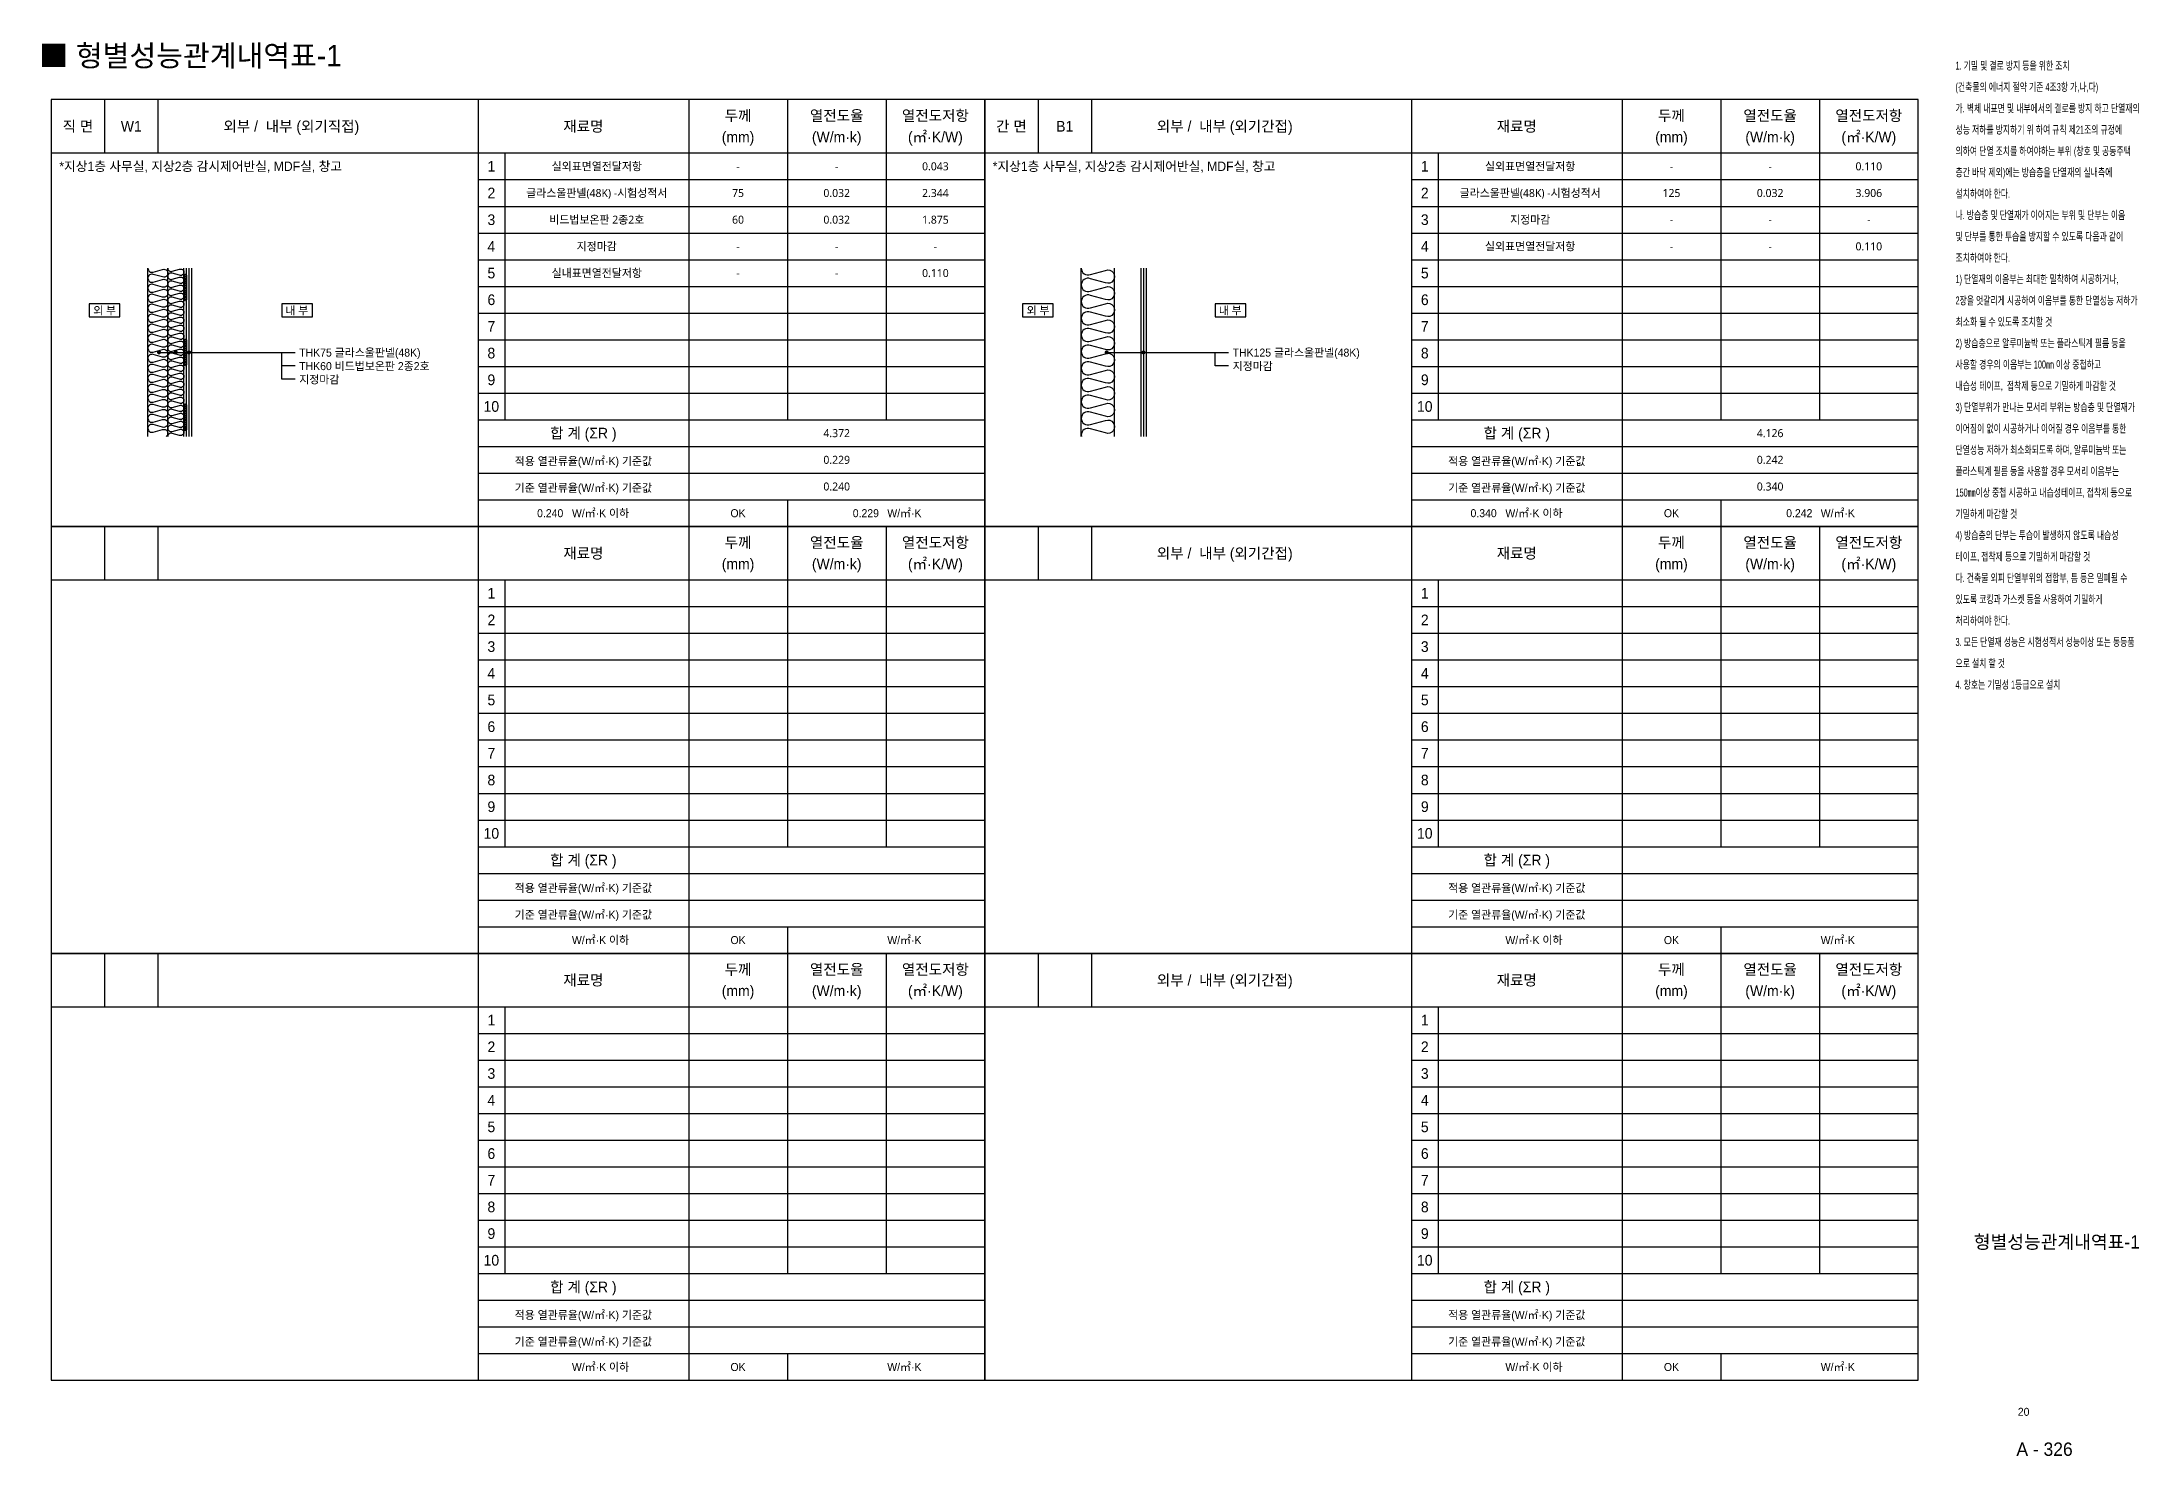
# Model space of a CAD drawing. Header units: millimetres. Extents: x -546192 to -521529, y 7736786 to 7742086.
# Drawn here: x -546192 to -538329, y 7736786 to 7742086 of the extents above; entities that cross this region are included whole.
import ezdxf
from ezdxf.enums import TextEntityAlignment as Align

# ---------------------------------------------------------------- set-up
doc = ezdxf.new("R2010")
doc.units = ezdxf.units.MM
for name, color, linetype in [('0KD TEXT', 7, 'Continuous'), ('0KD TEXT 1', 3, 'Continuous'), ('0KD 해치 1', 9, 'Continuous'), ('0KD2 ELE 1', 7, 'Continuous'), ('0KD2 단열재', 8, 'Continuous'), ('0KD2 마감선 1', 6, 'Continuous'), ('0KD2 벽체 1', 2, 'Continuous'), ('4A.TEC FORM-TEXT', 3, 'Continuous'), ('4A.TEC TEXT 2', 3, 'Continuous'), ('4A.TEC 벽체 1', 2, 'Continuous'), ('SYM', 7, 'Continuous'), ('text', 3, 'Continuous')]:
    doc.layers.add(name, color=color, linetype=linetype)
doc.layers.add('DEFPOINT', color=135, linetype='Continuous', plot=False)
doc.styles.add('나눔고딕', font='')
doc.styles.add('돋움', font='')
doc.styles.add('돋음체', font='')
doc.styles.add('맑은고딕', font='malgun.ttf')
doc.styles.get('나눔고딕').set_extended_font_data('Dotum')
doc.styles.get('돋움').set_extended_font_data('Dotum')
doc.styles.get('돋음체').set_extended_font_data('Dotum')
doc.dimstyles.new('KD DIM 2', dxfattribs={"dimscale": 50, "dimtxt": 3, "dimasz": 1, "dimexe": 1, "dimexo": 1, "dimgap": 1, "dimtad": 1, "dimdec": 0, "dimzin": 0, "dimdsep": 46, "dimlunit": 6, "dimtxsty": '돋음체', "dimblk": 'DOT', "dimcen": 3, "dimdle": 1, "dimclrd": 256, "dimclre": 256, "dimclrt": 3, "dimazin": 0, "dimtfac": 1, "dimtdec": 0, "dimtix": 1, "dimtmove": 2, "dimatfit": 3, "dimldrblk": 'OBLIQUE', "dimfxl": 0, "dimtvp": 0.8333, "dimtolj": 1, "dimtzin": 0, "dimarcsym": 0})

# ---------------------------------------------------------------- blocks, each defined once
blk = doc.blocks.new('as98d7r')
at = {"layer": '4A.TEC TEXT 2', "color": 3, "style": '나눔고딕', "width": 0.7}
for s, p in [('1. 기밀 및 결로 방지 등을 위한 조치', (-539017.3, 7750421.3)), ('(건축물의 에너지 절약 기준 4조3항 가,나,다)', (-539017.3, 7750341.3)), ('가. 벽체 내표면 및 내부에서의 결로를 방지 하고 단열재의', (-539017.3, 7750261.3)), ('성능 저하를 방지하기 위 하여 규칙 제21조의 규정에', (-539017.3, 7750181.3)), ('의하여 단열 조치를 하여야하는 부위 (창호 및 공동주택', (-539017.3, 7750101.3)), ('층간 바닥 제외)에는 방습층을 단열재의 실내측에', (-539017.3, 7750021.3)), ('설치하여야 한다.', (-539017.3, 7749941.3)), ('나. 방습층 및 단열재가 이어지는 부위 및 단부는 이음', (-539017.3, 7749861.3)), ('및 단부를 통한 투습을 방지할 수 있도록 다음과 같이', (-539017.3, 7749781.3)), ('조치하여야 한다.', (-539017.3, 7749701.3)), ('1) 단열재의 이음부는 최대한 밀착하여 시공하거나,', (-539017.3, 7749621.3)), ('2장을 엇갈리게 시공하여 이음부를 통한 단열성능 저하가', (-539017.3, 7749541.3)), ('최소화 될 수 있도록 조치할 것', (-539017.3, 7749461.3)), ('2) 방습층으로 알루미늄박 또는 플라스틱계 필름 등을', (-539017.3, 7749381.3)), ('사용할 경우의 이음부는 100㎜ 이상 중첩하고', (-539017.3, 7749301.3)), ('내습성 테이프,  접착제 등으로 기밀하게 마감할 것', (-539017.3, 7749221.3)), ('3) 단열부위가 만나는 모서리 부위는 방습층 및 단열재가', (-539017.3, 7749141.3)), ('이어짐이 없이 시공하거나 이어질 경우 이음부를 통한', (-539017.3, 7749061.3)), ('단열성능 저하가 최소화되도록 하며, 알루미늄박 또는 ', (-539017.3, 7748981.3)), ('플라스틱계 필름 등을 사용할 경우 모서리 이음부는', (-539017.3, 7748901.3)), ('150㎜이상 중첩 시공하고 내습성테이프, 접착제 등으로', (-539017.3, 7748821.3)), ('기밀하게 마감할 것', (-539017.3, 7748741.3)), ('4) 방습층의 단부는 투습이 발생하지 않도록 내습성', (-539017.3, 7748661.3)), ('테이프, 접착제 등으로 기밀하게 마감할 것', (-539017.3, 7748581.3)), ('다. 건축물 외피 단열부위의 접합부, 틈 등은 밀폐될 수', (-539017.3, 7748501.3)), ('있도록 코킹과 가스켓 등을 사용하여 기밀하게', (-539017.3, 7748421.3)), ('처리하여야 한다.', (-539017.3, 7748341.3)), ('3. 모든 단열재 성능은 시험성적서 성능이상 또는 동등품', (-539017.3, 7748261.3)), ('으로 설치 할 것', (-539017.3, 7748181.3)), ('4. 창호는 기밀성 1등급으로 설치', (-539017.3, 7748101.3))]:
    blk.add_text(s, height=30, dxfattribs=at).set_placement(p, align=Align.BOTTOM_LEFT)
blk = doc.blocks.new('A$C661D280D')
at = {"layer": '0KD2 ELE 1'}
for p, q in [((200, 1726.7), (200, 1526.7)), ((400, 1726.7), (400, 1526.7)), ((1600, 1726.7), (1600, 126.7)), ((2390, 1726.7), (2390, 126.7)), ((2760, 1726.7), (2760, 526.7)), ((3130, 1726.7), (3130, 526.7)), ((0, 1526.7), (3500, 1526.7)), ((1700, 1526.7), (1700, 526.7)), ((1600, 1426.7), (3500, 1426.7)), ((1600, 1326.7), (3500, 1326.7)), ((1600, 1226.7), (3500, 1226.7)), ((1600, 1126.7), (3500, 1126.7)), ((1600, 1026.7), (3500, 1026.7)), ((1600, 926.7), (3500, 926.7)), ((1600, 826.7), (3500, 826.7)), ((1600, 726.7), (3500, 726.7)), ((1600, 626.7), (3500, 626.7)), ((1600, 526.7), (3500, 526.7)), ((1600, 426.7), (3500, 426.7)), ((1600, 326.7), (3500, 326.7)), ((1600, 226.7), (3500, 226.7)), ((2760, 226.7), (2760, 126.7))]:
    blk.add_line(p, q, dxfattribs=at)
at = {"layer": '0KD2 벽체 1'}
blk.add_lwpolyline([(0, 126.7), (3500, 126.7), (3500, 1726.7), (0, 1726.7)], close=True, dxfattribs=at)
at = {"layer": '0KD TEXT 1', "style": '돋음체'}
for s, height, p in [('재료명', 40, (1995, 1626.7)), ('두께', 40, (2575, 1666.7)), ('열전도율', 40, (2945, 1666.7)), ('열전도저항', 40, (3315, 1666.7)), ('(mm)', 40, (2575, 1586.7)), ('(W/m·k)', 40, (2945, 1586.7)), ('(㎡·K/W)', 40, (3315, 1586.7)), ('1', 40, (1650, 1476.7)), ('2', 40, (1650, 1376.7)), ('3', 40, (1650, 1276.7)), ('4', 40, (1650, 1176.7)), ('5', 40, (1650, 1076.7)), ('6', 40, (1650, 976.7)), ('7', 40, (1650, 876.7)), ('8', 40, (1650, 776.7)), ('9', 40, (1650, 676.7)), ('10', 40, (1650, 576.7)), ('합 계 (ΣR )', 40, (1995, 476.7)), ('OK', 30, (2575, 176.7))]:
    blk.add_text(s, height=height, dxfattribs=at).set_placement(p, align=Align.MIDDLE_CENTER)
at = {"layer": '0KD TEXT 1', "color": 2}
for s, style, p in [('적용 열관류율(W/㎡·K) 기준값', '돋음체', (1995, 371.7)), ('W/㎡·K', '돋움', (3198.7, 176.7))]:
    blk.add_text(s, height=30, dxfattribs=dict(at, style=style)).set_placement(p, align=Align.MIDDLE_CENTER)
at = {"layer": '0KD TEXT 1', "color": 1, "style": '돋음체'}
for s, p in [('기준 열관류율(W/㎡·K) 기준값', (1995, 271.7)), ('W/㎡·K 이하', (2059.4, 176.7))]:
    blk.add_text(s, height=30, dxfattribs=at).set_placement(p, align=Align.MIDDLE_CENTER)
blk = doc.blocks.new('_Dot')
at = {"color": 0, "linetype": 'ByBlock', "lineweight": -2}
blk.add_line((-0.5, 0), (-1, 0), dxfattribs=at)
at = {"color": 0, "linetype": 'ByBlock', "const_width": 0.5}
blk.add_lwpolyline([(-0.25, 0, 1), (0.25, 0, 1)], format="xyb", close=True, dxfattribs=at)

msp = doc.modelspace()

# ---------------------------------------------------------------- hatches: boundary and pattern name
at = {"layer": '0KD 해치 1'}
h = msp.add_hatch(dxfattribs=at)
h.set_pattern_fill('ANSI37', color=256, scale=6, angle=180, style=0)
h.set_pattern_definition([(135, (-743039.3, 7747018.5873), (4.24264069, 4.24264069), []), (45, (-743039.3, 7747018.5873), (4.24264069, -4.24264069), [])])
edge = h.paths.add_edge_path()
edge.add_line((-545660.2, 7741209.1), (-545660.2, 7741122.1))
edge.add_ellipse((-545655.2, 7741120.7), major_axis=(5.17, 0), ratio=1, start_angle=165.09318, end_angle=374.90682)
edge.add_line((-545650.2, 7741122.1), (-545650.2, 7741209.1))
edge.add_ellipse((-545655.2, 7741210.4), major_axis=(5.17, 0), ratio=1, start_angle=345.09318, end_angle=554.90682)
h = msp.add_hatch(dxfattribs=at)
h.set_pattern_fill('ANSI37', color=256, scale=6, angle=180, style=0)
h.set_pattern_definition([(135, (-743039.3, 7746775.289), (4.24264069, 4.24264069), []), (45, (-743039.3, 7746775.289), (4.24264069, -4.24264069), [])])
edge = h.paths.add_edge_path()
edge.add_line((-545660.2, 7740965.8), (-545660.2, 7740878.8))
edge.add_ellipse((-545655.2, 7740877.4), major_axis=(5.17, 0), ratio=1, start_angle=165.09318, end_angle=374.90682)
edge.add_line((-545650.2, 7740878.8), (-545650.2, 7740965.8))
edge.add_ellipse((-545655.2, 7740967.1), major_axis=(5.17, 0), ratio=1, start_angle=345.09318, end_angle=554.90682)
h = msp.add_hatch(dxfattribs=at)
h.set_pattern_fill('ANSI37', color=256, scale=6, angle=180, style=0)
h.set_pattern_definition([(135, (-743039.3, 7746531.991), (4.24264069, 4.24264069), []), (45, (-743039.3, 7746531.991), (4.24264069, -4.24264069), [])])
edge = h.paths.add_edge_path()
edge.add_ellipse((-545655.2, 7740634.1), major_axis=(5.17, 0), ratio=1, start_angle=165.09318, end_angle=374.90682)
edge.add_line((-545650.2, 7740635.5), (-545650.2, 7740722.5))
edge.add_ellipse((-545655.2, 7740723.8), major_axis=(5.17, 0), ratio=1, start_angle=345.09318, end_angle=554.90682)
edge.add_line((-545660.2, 7740722.5), (-545660.2, 7740635.5))

# ---------------------------------------------------------------- linework, layer by layer
at = {"color": 0, "linetype": 'ByBlock', "const_width": 7.5}
for points in [[(-545690.6, 7740926, 1), (-545690.6, 7740918.5, 1)], [(-545640.7, 7740926, 1), (-545640.7, 7740918.5, 1)], [(-542062.1, 7740926, 1), (-542062.1, 7740918.5, 1)]]:
    msp.add_lwpolyline(points, format="xyb", close=True, dxfattribs=at)
at = {"layer": '0KD TEXT'}
for p, q in [((-545292.9, 7740822.3), (-545292.9, 7740922.3)), ((-541792.9, 7740872.3), (-541792.9, 7740922.3)), ((-545242.9, 7740872.3), (-545292.9, 7740872.3)), ((-545242.9, 7740822.3), (-545292.9, 7740822.3)), ((-541742.9, 7740872.3), (-541792.9, 7740872.3))]:
    msp.add_line(p, q, dxfattribs=at)
at = {"layer": '0KD 해치 1', "ltscale": 0.5}
for points in [[(-545660.2, 7741122.1), (-545660.2, 7741209.1, -1.301034), (-545650.2, 7741209.1), (-545650.2, 7741122.1, -1.301034)], [(-545660.2, 7740878.8), (-545660.2, 7740965.8, -1.301034), (-545650.2, 7740965.8), (-545650.2, 7740878.8, -1.301034)], [(-545660.2, 7740635.5), (-545660.2, 7740722.5, -1.301034), (-545650.2, 7740722.5), (-545650.2, 7740635.5, -1.301034)]]:
    msp.add_lwpolyline(points, format="xyb", close=True, dxfattribs=at)
at = {"layer": '0KD2 단열재'}
msp.add_line((-545660.2, 7740606.9), (-545660.2, 7741237.6), dxfattribs=at)
for points in [[(-545795.2, 7741237.6, 0.524856), (-545774.9, 7741223.6), (-545740.5, 7741232.9, -1.449198), (-545740.5, 7741204.9), (-545774.9, 7741214.2, 0.524856), (-545795.2, 7741200.1, 0.524856), (-545774.9, 7741186.1), (-545740.5, 7741195.4, -1.449198), (-545740.5, 7741167.4), (-545774.9, 7741176.7, 0.524856), (-545795.2, 7741162.6, 0.524856), (-545774.9, 7741148.6), (-545740.5, 7741157.9, -1.449198), (-545740.5, 7741129.9), (-545774.9, 7741139.2, 0.524856), (-545795.2, 7741125.1, 0.524856), (-545774.9, 7741111.1), (-545740.5, 7741120.4, -1.449198), (-545740.5, 7741092.4), (-545774.9, 7741101.7, 0.524856), (-545795.2, 7741087.6, 0.524856), (-545774.9, 7741073.6), (-545740.5, 7741082.9, -1.449198), (-545740.5, 7741054.9), (-545774.9, 7741064.2, 0.524856), (-545795.2, 7741050.1, 0.524856), (-545774.9, 7741036.1), (-545740.5, 7741045.4, -1.449198), (-545740.5, 7741017.4), (-545774.9, 7741026.7, 0.524856), (-545795.2, 7741012.6, 0.524856), (-545774.9, 7740998.6), (-545740.5, 7741007.9, -1.449198), (-545740.5, 7740979.9), (-545774.9, 7740989.2, 0.524856), (-545795.2, 7740975.1, 0.524856), (-545774.9, 7740961.1), (-545740.5, 7740970.4, -1.449198), (-545740.5, 7740942.4), (-545774.9, 7740951.7, 0.524856), (-545795.2, 7740937.6, 0.524856), (-545774.9, 7740923.6), (-545740.5, 7740932.9, -1.449198), (-545740.5, 7740904.9), (-545774.9, 7740914.2, 0.524856), (-545795.2, 7740900.1, 0.524856), (-545774.9, 7740886.1), (-545740.5, 7740895.4, -1.449198), (-545740.5, 7740867.4), (-545774.9, 7740876.7, 0.524856), (-545795.2, 7740862.6, 0.524856), (-545774.9, 7740848.6), (-545740.5, 7740857.9, -1.449198), (-545740.5, 7740829.9), (-545774.9, 7740839.2, 0.524856), (-545795.2, 7740825.1, 0.524856), (-545774.9, 7740811.1), (-545740.5, 7740820.4, -1.449198), (-545740.5, 7740792.4), (-545774.9, 7740801.7, 0.524856), (-545795.2, 7740787.6, 0.524856), (-545774.9, 7740773.6), (-545740.5, 7740782.9, -1.449198), (-545740.5, 7740754.9), (-545774.9, 7740764.2, 0.524856), (-545795.2, 7740750.1, 0.524856), (-545774.9, 7740736.1), (-545740.5, 7740745.4, -1.449198), (-545740.5, 7740717.4), (-545774.9, 7740726.7, 0.524856), (-545795.2, 7740712.6, 0.524856), (-545774.9, 7740698.6), (-545740.5, 7740707.9, -1.449198), (-545740.5, 7740679.9), (-545774.9, 7740689.2, 0.524856), (-545795.2, 7740675.1, 0.524856), (-545774.9, 7740661.1), (-545740.5, 7740670.4, -1.449198), (-545740.5, 7740642.4), (-545774.9, 7740651.7, 0.524856), (-545795.2, 7740637.6, 0.524856), (-545774.9, 7740623.6), (-545740.5, 7740632.9, -0.867958), (-545726.2, 7740606.9, -0.867958)], [(-545720.2, 7741237.6, 0.524856), (-545703.9, 7741226.4), (-545676.4, 7741233.9, -1.449198), (-545676.4, 7741211.4), (-545703.9, 7741218.9, 0.524856), (-545720.2, 7741207.6, 0.524856), (-545703.9, 7741196.4), (-545676.4, 7741203.9, -1.449198), (-545676.4, 7741181.4), (-545703.9, 7741188.9, 0.524856), (-545720.2, 7741177.6, 0.524856), (-545703.9, 7741166.4), (-545676.4, 7741173.9, -1.449198), (-545676.4, 7741151.4), (-545703.9, 7741158.9, 0.524856), (-545720.2, 7741147.6, 0.524856), (-545703.9, 7741136.4), (-545676.4, 7741143.9, -1.449198), (-545676.4, 7741121.4), (-545703.9, 7741128.9, 0.524856), (-545720.2, 7741117.6, 0.524856), (-545703.9, 7741106.4), (-545676.4, 7741113.9, -1.449198), (-545676.4, 7741091.4), (-545703.9, 7741098.9, 0.524856), (-545720.2, 7741087.6, 0.524856), (-545703.9, 7741076.4), (-545676.4, 7741083.9, -1.449198), (-545676.4, 7741061.4), (-545703.9, 7741068.9, 0.524856), (-545720.2, 7741057.6, 0.524856), (-545703.9, 7741046.4), (-545676.4, 7741053.9, -1.449198), (-545676.4, 7741031.4), (-545703.9, 7741038.9, 0.524856), (-545720.2, 7741027.6, 0.524856), (-545703.9, 7741016.4), (-545676.4, 7741023.9, -1.449198), (-545676.4, 7741001.4), (-545703.9, 7741008.9, 0.524856), (-545720.2, 7740997.6, 0.524856), (-545703.9, 7740986.4), (-545676.4, 7740993.9, -1.449198), (-545676.4, 7740971.4), (-545703.9, 7740978.9, 0.524856), (-545720.2, 7740967.6, 0.524856), (-545703.9, 7740956.4), (-545676.4, 7740963.9, -1.449198), (-545676.4, 7740941.4), (-545703.9, 7740948.9, 0.524856), (-545720.2, 7740937.6, 0.524856), (-545703.9, 7740926.4), (-545676.4, 7740933.9, -1.449198), (-545676.4, 7740911.4), (-545703.9, 7740918.9, 0.524856), (-545720.2, 7740907.6, 0.524856), (-545703.9, 7740896.4), (-545676.4, 7740903.9, -1.449198), (-545676.4, 7740881.4), (-545703.9, 7740888.9, 0.524856), (-545720.2, 7740877.6, 0.524856), (-545703.9, 7740866.4), (-545676.4, 7740873.9, -1.449198), (-545676.4, 7740851.4), (-545703.9, 7740858.9, 0.524856), (-545720.2, 7740847.6, 0.524856), (-545703.9, 7740836.4), (-545676.4, 7740843.9, -1.449198), (-545676.4, 7740821.4), (-545703.9, 7740828.9, 0.524856), (-545720.2, 7740817.6, 0.524856), (-545703.9, 7740806.4), (-545676.4, 7740813.9, -1.449198), (-545676.4, 7740791.4), (-545703.9, 7740798.9, 0.524856), (-545720.2, 7740787.6, 0.524856), (-545703.9, 7740776.4), (-545676.4, 7740783.9, -1.449198), (-545676.4, 7740761.4), (-545703.9, 7740768.9, 0.524856), (-545720.2, 7740757.6, 0.524856), (-545703.9, 7740746.4), (-545676.4, 7740753.9, -1.449198), (-545676.4, 7740731.4), (-545703.9, 7740738.9, 0.524856), (-545720.2, 7740727.6, 0.524856), (-545703.9, 7740716.4), (-545676.4, 7740723.9, -1.449198), (-545676.4, 7740701.4), (-545703.9, 7740708.9, 0.524856), (-545720.2, 7740697.6, 0.524856), (-545703.9, 7740686.4), (-545676.4, 7740693.9, -1.449198), (-545676.4, 7740671.4), (-545703.9, 7740678.9, 0.524856), (-545720.2, 7740667.6, 0.524856), (-545703.9, 7740656.4), (-545676.4, 7740663.9, -1.449198), (-545676.4, 7740641.4), (-545703.9, 7740648.9, 0.524856), (-545720.2, 7740637.6, 0.524856), (-545703.9, 7740626.4), (-545676.4, 7740633.9, -1.449198), (-545676.4, 7740611.4), (-545703.9, 7740618.9, 0.524856), (-545720.2, 7740607.6, 0.015363), (-545720.2, 7740606.9, 0.015363)], [(-542295.2, 7741237.6, 0.524856), (-542261.3, 7741214.3), (-542204.1, 7741229.8, -1.449198), (-542204.1, 7741183), (-542261.3, 7741198.5, 0.524856), (-542295.2, 7741175.1, 0.524856), (-542261.3, 7741151.8), (-542204.1, 7741167.3, -1.449198), (-542204.1, 7741120.5), (-542261.3, 7741136, 0.524856), (-542295.2, 7741112.6, 0.524856), (-542261.3, 7741089.3), (-542204.1, 7741104.8, -1.449198), (-542204.1, 7741058), (-542261.3, 7741073.5, 0.524856), (-542295.2, 7741050.1, 0.524856), (-542261.3, 7741026.8), (-542204.1, 7741042.3, -1.449198), (-542204.1, 7740995.5), (-542261.3, 7741011, 0.524856), (-542295.2, 7740987.6, 0.524856), (-542261.3, 7740964.3), (-542204.1, 7740979.8, -1.449198), (-542204.1, 7740933), (-542261.3, 7740948.5, 0.524856), (-542295.2, 7740925.1, 0.524856), (-542261.3, 7740901.8), (-542204.1, 7740917.3, -1.449198), (-542204.1, 7740870.5), (-542261.3, 7740886, 0.524856), (-542295.2, 7740862.6, 0.524856), (-542261.3, 7740839.3), (-542204.1, 7740854.8, -1.449198), (-542204.1, 7740808), (-542261.3, 7740823.5, 0.524856), (-542295.2, 7740800.1, 0.524856), (-542261.3, 7740776.8), (-542204.1, 7740792.3, -1.449198), (-542204.1, 7740745.5), (-542261.3, 7740761, 0.524856), (-542295.2, 7740737.6, 0.524856), (-542261.3, 7740714.3), (-542204.1, 7740729.8, -1.449198), (-542204.1, 7740683), (-542261.3, 7740698.5, 0.524856), (-542295.2, 7740675.1, 0.524856), (-542261.3, 7740651.8), (-542204.1, 7740667.3, -1.449198), (-542204.1, 7740620.5), (-542261.3, 7740636, 0.524856), (-542295.2, 7740612.6, 0.057942), (-542294.5, 7740606.9, 0.057942)]]:
    msp.add_lwpolyline(points, format="xyb", dxfattribs=at)
at = {"layer": '0KD2 마감선 1'}
for p, q in [((-545650.2, 7740606.9), (-545650.2, 7741237.6)), ((-545640.2, 7740606.9), (-545640.2, 7741237.6)), ((-545630.2, 7740606.9), (-545630.2, 7741237.6)), ((-542070.2, 7740606.9), (-542070.2, 7741237.6)), ((-542060.2, 7740606.9), (-542060.2, 7741237.6)), ((-542050.2, 7740606.9), (-542050.2, 7741237.6))]:
    msp.add_line(p, q, dxfattribs=at)
at = {"layer": '4A.TEC 벽체 1', "color": 4}
for p, q in [((-545795.2, 7740606.9), (-545795.2, 7741237.6)), ((-545720.2, 7740606.9), (-545720.2, 7741237.6)), ((-542295.2, 7740606.9), (-542295.2, 7741237.6)), ((-542170.2, 7740606.9), (-542170.2, 7741237.6))]:
    msp.add_line(p, q, dxfattribs=at)
at = {"layer": 'SYM'}
for points in [[(-545900.7, 7741104.5), (-546015.4, 7741104.5), (-546015.4, 7741055.4), (-545900.7, 7741055.4)], [(-545178.2, 7741104.5), (-545292.9, 7741104.5), (-545292.9, 7741055.4), (-545178.2, 7741055.4)], [(-542400.7, 7741104.5), (-542515.4, 7741104.5), (-542515.4, 7741055.4), (-542400.7, 7741055.4)], [(-541678.2, 7741104.5), (-541792.9, 7741104.5), (-541792.9, 7741055.4), (-541678.2, 7741055.4)]]:
    msp.add_lwpolyline(points, close=True, dxfattribs=at)

# ---------------------------------------------------------------- block references
for name, p in [('as98d7r', (0, -8448.4)), ('as98d7r', (0, -8448.4)), ('A$C661D280D', (-546157.3, 7740143)), ('A$C661D280D', (-542657.3, 7740143)), ('A$C661D280D', (-546157.3, 7738543)), ('A$C661D280D', (-542657.3, 7738543)), ('A$C661D280D', (-546157.3, 7736943)), ('A$C661D280D', (-542657.3, 7736943))]:
    msp.add_blockref(name, p)

# ---------------------------------------------------------------- texts
at = {"layer": '0KD TEXT 1'}
for s, height, style, p in [('■ 형별성능관계내역표-1', 80, '돋움', (-546203.3, 7742034.7)), ('THK75 글라스울판넬(48K)', 30, '돋음체', (-545227.7, 7740921.6)), ('THK60 비드법보온판 2종2호', 30, '돋음체', (-545227.7, 7740870.9)), ('THK125 글라스울판넬(48K)', 30, '돋음체', (-541727.7, 7740921.6)), ('지정마감', 30, '돋음체', (-541727.7, 7740870.9)), ('지정마감', 30, '돋음체', (-545227.7, 7740820.9))]:
    msp.add_text(s, height=height, dxfattribs=dict(at, style=style)).set_placement(p, align=Align.MIDDLE_LEFT)
at = {"layer": '0KD TEXT 1', "style": '돋움'}
for s, p in [('직 면', (-546057.3, 7741769.7)), ('W1', (-545857.3, 7741769.7)), ('외부 /  내부 (외기직접)', (-545257.3, 7741769.7)), ('간 면', (-542557.3, 7741769.7)), ('B1', (-542357.3, 7741769.7)), ('외부 /  내부 (외기간접)', (-541757.3, 7741769.7)), ('외부 /  내부 (외기간접)', (-541757.3, 7740169.7)), ('외부 /  내부 (외기간접)', (-541757.3, 7738569.7))]:
    msp.add_text(s, height=40, dxfattribs=at).set_placement(p, align=Align.MIDDLE_CENTER)
at = {"layer": '0KD TEXT 1', "color": 1, "style": '돋움'}
for s, p in [('0.240', (-544286.7, 7740319.7)), ('0.340', (-540786.7, 7740319.7))]:
    msp.add_text(s, height=30, dxfattribs=at).set_placement(p, align=Align.MIDDLE_CENTER)
at = {"layer": '0KD TEXT 1', "color": 2, "style": '돋움'}
for s, p in [('0.229', (-543103, 7740319.7)), ('0.242', (-539603, 7740319.7))]:
    msp.add_text(s, height=30, dxfattribs=at).set_placement(p, align=Align.MIDDLE_CENTER)
at = {"layer": '4A.TEC FORM-TEXT', "style": '돋움'}
msp.add_text('A - 326', height=50, dxfattribs=at).set_placement((-538683.4, 7736786.7), align=Align.CENTER)
at = {"layer": '4A.TEC TEXT 2', "style": '나눔고딕'}
for s, height, p in [('형별성능관계내역표-1', 50, (-538637.3, 7737563.4)), ('20', 30, (-538761.8, 7736936.7))]:
    msp.add_text(s, height=height, dxfattribs=at).set_placement(p, align=Align.CENTER)
at = {"layer": 'DEFPOINT', "style": '돋움'}
for p in [(-546127.3, 7741619.8), (-542627.3, 7741619.8)]:
    msp.add_text('*지상1층 사무실, 지상2층 감시제어반실, MDF실, 창고', height=35, dxfattribs=at).set_placement(p, align=Align.MIDDLE_LEFT)
at = {"layer": 'text', "style": '맑은고딕'}
for s, p in [('실외표면열전달저항', (-544112, 7741619.6)), ('-', (-543582.3, 7741619.7)), ('-', (-543212.3, 7741619.7)), ('0.043', (-542842.3, 7741619.7)), ('실외표면열전달저항', (-540612, 7741619.6)), ('-', (-540082.3, 7741619.7)), ('-', (-539712.3, 7741619.7)), ('0.110', (-539342.3, 7741619.7)), ('글라스울판넬(48K) -시험성적서', (-544112, 7741519.6)), ('75', (-543582.3, 7741519.7)), ('0.032', (-543212.3, 7741519.7)), ('2.344', (-542842.3, 7741519.7)), ('글라스울판넬(48K) -시험성적서', (-540612, 7741519.6)), ('125', (-540082.3, 7741519.7)), ('0.032', (-539712.3, 7741519.7)), ('3.906', (-539342.3, 7741519.7)), ('비드법보온판 2종2호', (-544112, 7741419.6)), ('60', (-543582.3, 7741419.7)), ('0.032', (-543212.3, 7741419.7)), ('1.875', (-542842.3, 7741419.7)), ('지정마감', (-540612, 7741419.6)), ('-', (-540082.3, 7741419.7)), ('-', (-539712.3, 7741419.7)), ('-', (-539342.3, 7741419.7)), ('지정마감', (-544112, 7741319.6)), ('-', (-543582.3, 7741319.7)), ('-', (-543212.3, 7741319.7)), ('-', (-542842.3, 7741319.7)), ('실외표면열전달저항', (-540612, 7741319.6)), ('-', (-540082.3, 7741319.7)), ('-', (-539712.3, 7741319.7)), ('0.110', (-539342.3, 7741319.7)), ('실내표면열전달저항', (-544112, 7741219.6)), ('-', (-543582.3, 7741219.7)), ('-', (-543212.3, 7741219.7)), ('0.110', (-542842.3, 7741219.7)), ('4.372', (-543212.3, 7740619.7)), ('4.126', (-539712.3, 7740619.7))]:
    msp.add_text(s, height=30, dxfattribs=at).set_placement(p, align=Align.MIDDLE_CENTER)
for s, p in [('외 부', (-545957.4, 7741064)), ('내 부', (-545236.7, 7741064)), ('외 부', (-542457.4, 7741064)), ('내 부', (-541736.7, 7741064))]:
    msp.add_text(s, height=30, dxfattribs=at).set_placement(p, align=Align.CENTER)
at = {"layer": 'text', "color": 2, "style": '맑은고딕'}
for s, p in [('0.229', (-543212.3, 7740519.7)), ('0.242', (-539712.3, 7740519.7))]:
    msp.add_text(s, height=30, dxfattribs=at).set_placement(p, align=Align.MIDDLE_CENTER)
at = {"layer": 'text', "color": 1, "style": '맑은고딕'}
for s, p in [('0.240', (-543212.3, 7740419.7)), ('0.340', (-539712.3, 7740419.7))]:
    msp.add_text(s, height=30, dxfattribs=at).set_placement(p, align=Align.MIDDLE_CENTER)

# ---------------------------------------------------------------- leaders
at = {"layer": '0KD TEXT'}
for points in [[(-545753.2, 7740922.3), (-545292.9, 7740922.3), (-545242.9, 7740922.3)], [(-542200.1, 7740922.3), (-541792.9, 7740922.3), (-541742.9, 7740922.3)]]:
    msp.add_leader(points, dimstyle='KD DIM 2', override={"dimscale": 10, "dimasz": 1.5, "dimldrblk": 'Dot'}, dxfattribs=at)

doc.saveas('drawing.dxf')
